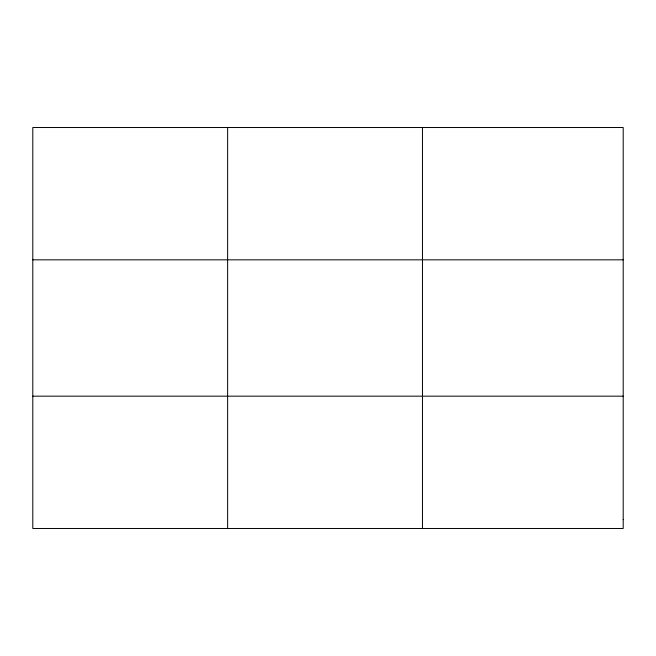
<?xml version="1.0" encoding="UTF-8"?>
<svg xmlns="http://www.w3.org/2000/svg" width="656" height="656" viewBox="0 0 656 656"><rect width="100%" height="100%" fill="white"/><g stroke="black" fill="none" stroke-linecap="round" stroke-linejoin="round"><path stroke-width="0.98" d="M227.632 127.518L227.632 528.482M422.464 127.518L422.464 528.482M32.8 259.833L623.2 259.833M32.8 396.167L623.2 396.167M623.2 519.659L623.2 528.482L32.8 528.482L32.8 127.518L623.2 127.518L623.2 519.659"/></g></svg>
